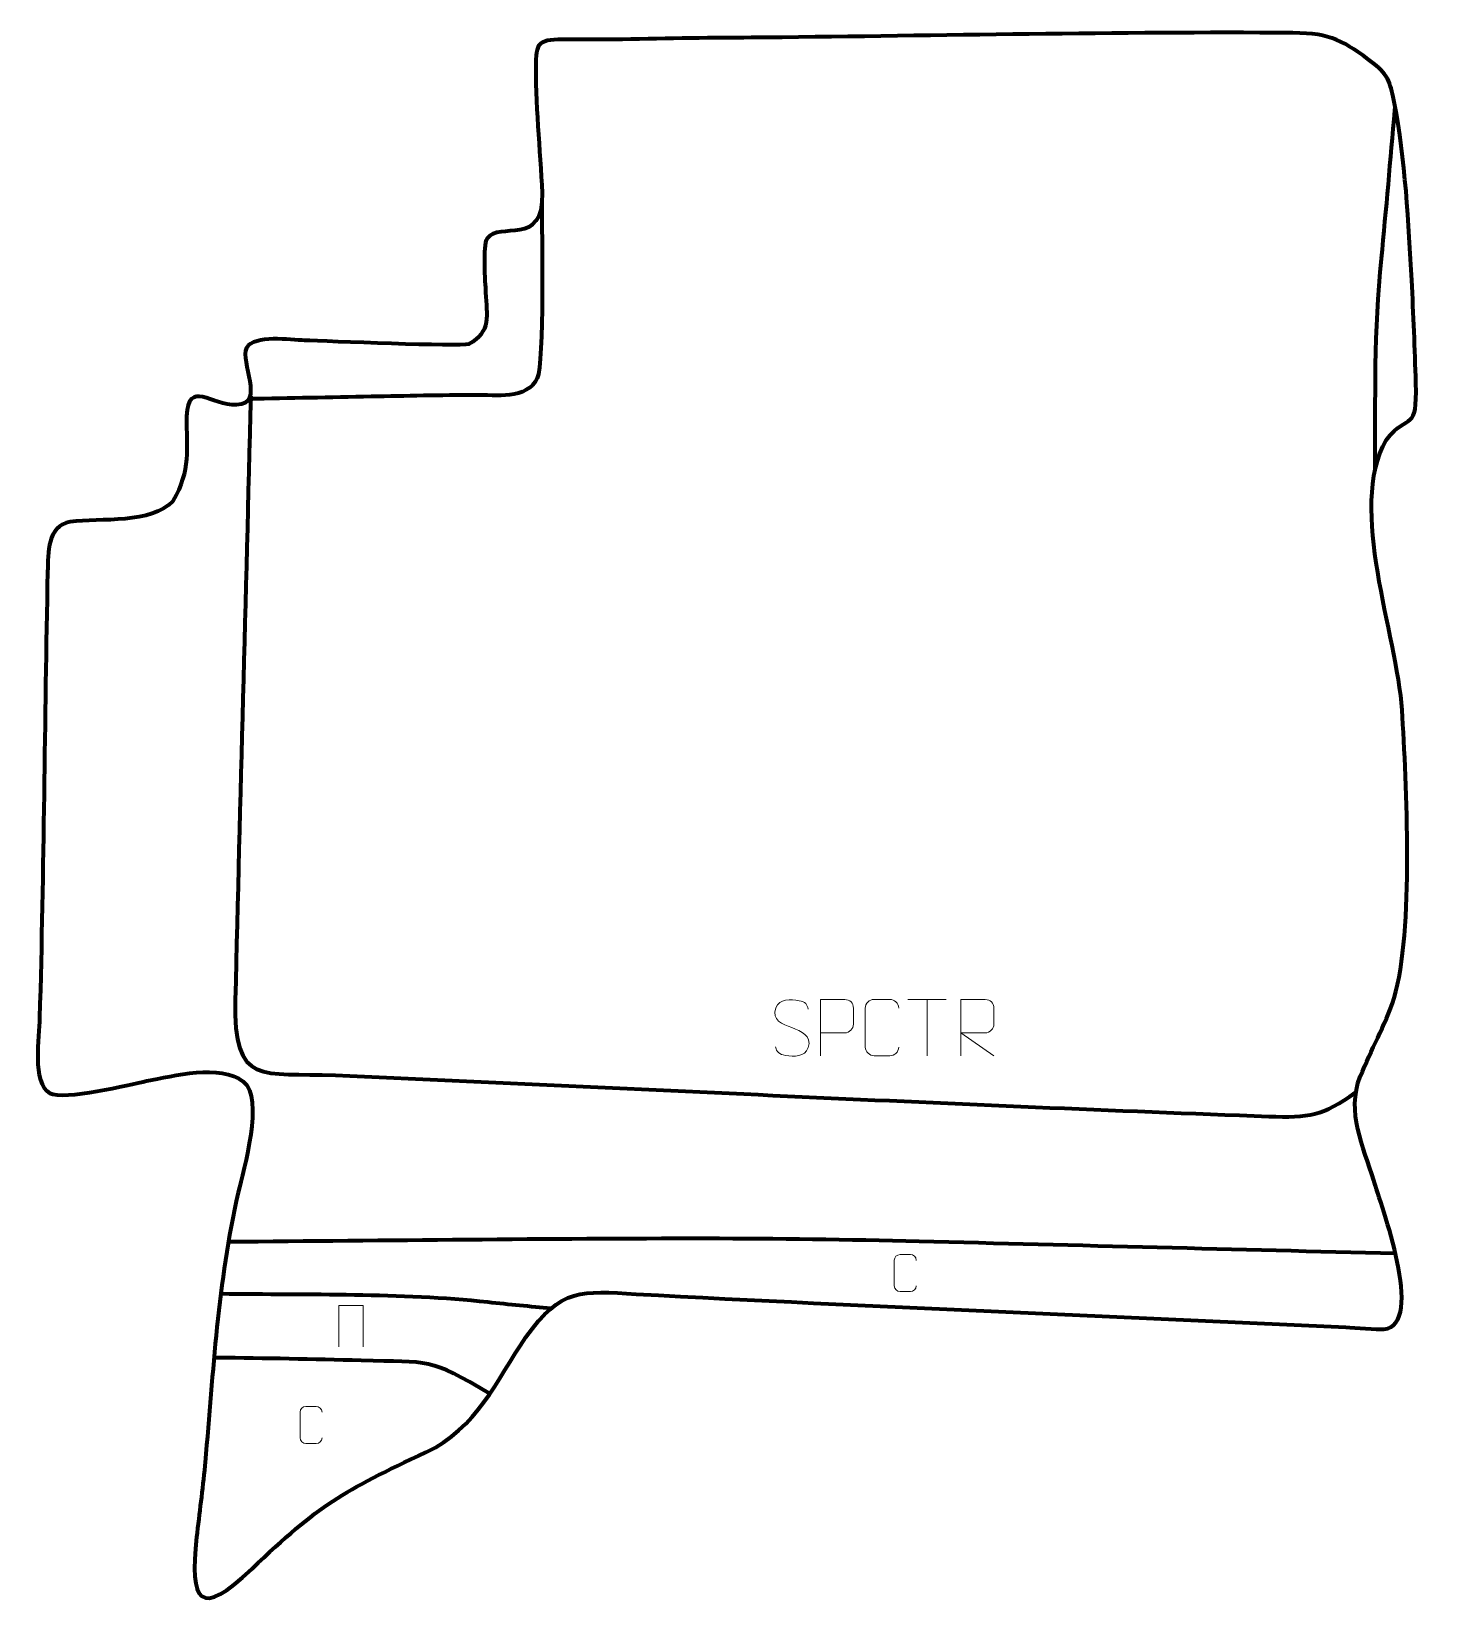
# Model space of a CAD drawing. Header units: millimetres. Extents: x -574 to 45, y 106 to 811.
import ezdxf

# ---------------------------------------------------------------- set-up
doc = ezdxf.new("R2010")
doc.units = ezdxf.units.MM
doc.header["$MEASUREMENT"] = 0
doc.layers.add('layer 2', color=7, linetype='Continuous')
doc.layers.add('layer 3', color=7, linetype='Continuous')

msp = doc.modelspace()

# ---------------------------------------------------------------- linework, layer by layer
at = {"layer": 'layer 2', "color": 142, "lineweight": 158}
for points, knots in [([(22.1078, 616.3111), (22.3493, 648.6842), (21.6969, 678.0511), (24.9637, 710.512), (24.9637, 710.512), (27.1639, 732.3733), (28.9495, 754.4557), (30.9094, 776.358), (30.9094, 776.358), (30.9094, 776.358), (31.0441, 777.8628), (31.0441, 777.8628)], [0, 0, 0, 0, 0.25, 0.25, 0.25, 0.25, 0.5, 0.5, 0.5, 0.5, 1, 1, 1, 1]), ([(-347.7358, 735.0242), (-347.8045, 722.7323), (-346.5876, 664.2562), (-349.8155, 657.3666), (-349.8155, 657.3666), (-354.2967, 647.802), (-368.4006, 649.9354), (-377.2178, 649.9041), (-377.2178, 649.9041), (-392.621, 649.8493), (-408.0667, 649.4933), (-423.4694, 649.1996), (-423.4694, 649.1996), (-441.5977, 648.8416), (-459.7265, 648.4925), (-477.8551, 648.1541)], [0, 0, 0, 0, 0.2, 0.2, 0.2, 0.2, 0.4, 0.4, 0.4, 0.4, 0.6, 0.6, 0.6, 0.6, 1, 1, 1, 1]), ([(-476.9576, 649.3947), (-479.2413, 560.0106), (-481.7007, 470.6209), (-483.8308, 381.2343), (-483.8308, 381.2343), (-484.7547, 342.4686), (-472.0289, 349.2484), (-439.3779, 347.8172), (-439.3779, 347.8172), (-301.3416, 341.7551), (-163.1487, 334.6058), (-25.0948, 329.5741), (-25.0948, 329.5741), (-7.1902, 328.9215), (-1.2392, 329.7016), (13.6434, 340.298)], [0, 0, 0, 0, 0.2, 0.2, 0.2, 0.2, 0.4, 0.4, 0.4, 0.4, 0.6, 0.6, 0.6, 0.6, 1, 1, 1, 1]), ([(-486.8603, 273.948), (-416.2535, 274.4785), (-345.3579, 275.4613), (-274.7815, 275.4146), (-274.7815, 275.4146), (-243.273, 275.3937), (-211.7889, 274.9616), (-180.2908, 274.1588), (-180.2908, 274.1588), (-109.8065, 272.3466), (-39.3216, 270.5516), (31.1628, 268.7456)], [0, 0, 0, 0, 0.25, 0.25, 0.25, 0.25, 0.5, 0.5, 0.5, 0.5, 1, 1, 1, 1]), ([(-490.2512, 250.8537), (-450.7304, 250.2879), (-411.0131, 251.3653), (-371.6611, 247.1498), (-371.6611, 247.1498), (-362.2969, 246.1467), (-352.9658, 245.2316), (-343.593, 244.3258)], [0, 0, 0, 0, 0.33333333, 0.33333333, 0.33333333, 0.33333333, 1, 1, 1, 1]), ([(-370.8573, 206.356), (-397.8849, 222.5662), (-397.2986, 220.2476), (-427.9744, 221.1112), (-427.9744, 221.1112), (-449.2419, 221.7553), (-470.5086, 222.1116), (-491.7835, 222.3816), (-491.7835, 222.3816), (-491.7835, 222.3816), (-493.2643, 222.4014), (-493.2643, 222.4014)], [0, 0, 0, 0, 0.25, 0.25, 0.25, 0.25, 0.5, 0.5, 0.5, 0.5, 1, 1, 1, 1])]:
    msp.add_open_spline(points, degree=3, knots=knots, dxfattribs=at)
at = {"layer": 'layer 2', "color": 250, "lineweight": 9}
for points, knots in [([(-236.7334, 368.9916), (-240.9817, 370.462), (-245.8898, 372.2578), (-243.8847, 377.7781), (-243.8847, 377.7781), (-242.3812, 381.918), (-237.1676, 381.5295), (-233.564, 380.9284), (-233.564, 380.9284), (-230.7034, 380.4512), (-229.8387, 379.238), (-229.5281, 377.1539)], [0, 0, 0, 0, 0.25, 0.25, 0.25, 0.25, 0.5, 0.5, 0.5, 0.5, 1, 1, 1, 1]), ([(-224.0655, 356.5148), (-224.0655, 356.5148), (-224.0655, 381.4684), (-224.0655, 381.4684), (-224.0655, 381.4684), (-220.4705, 381.4684), (-216.8752, 381.4684), (-213.2798, 381.4684), (-213.2798, 381.4684), (-210.9546, 381.4305), (-209.3972, 379.9404), (-209.4014, 377.5743), (-209.4014, 377.5743), (-209.4018, 375.5386), (-209.4018, 372.4793), (-209.4014, 370.4433), (-209.4014, 370.4433), (-209.4079, 368.5679), (-211.2201, 366.626), (-213.2297, 366.6069), (-213.2297, 366.6069), (-213.2297, 366.6069), (-224.0655, 366.6069), (-224.0655, 366.6069)], [0, 0, 0, 0, 0.14285714, 0.14285714, 0.14285714, 0.14285714, 0.28571429, 0.28571429, 0.28571429, 0.28571429, 0.42857143, 0.42857143, 0.42857143, 0.42857143, 0.57142857, 0.57142857, 0.57142857, 0.57142857, 0.71428571, 0.71428571, 0.71428571, 0.71428571, 1, 1, 1, 1]), ([(-189.3104, 360.3326), (-189.4502, 358.0092), (-191.1274, 356.5296), (-193.2751, 356.5188), (-193.2751, 356.5188), (-195.607, 356.5192), (-197.9389, 356.5192), (-200.2704, 356.5188), (-200.2704, 356.5188), (-202.1954, 356.4134), (-204.1675, 358.2979), (-204.1563, 360.3152), (-204.1563, 360.3152), (-204.1559, 366.0853), (-204.1559, 371.855), (-204.1563, 377.6243), (-204.1563, 377.6243), (-204.1521, 379.7624), (-202.4054, 381.4816), (-200.253, 381.4681), (-200.253, 381.4681), (-197.9273, 381.4681), (-195.6012, 381.4681), (-193.2751, 381.4681), (-193.2751, 381.4681), (-191.3285, 381.5036), (-189.3371, 380.0121), (-189.3104, 377.5745)], [0, 0, 0, 0, 0.125, 0.125, 0.125, 0.125, 0.25, 0.25, 0.25, 0.25, 0.375, 0.375, 0.375, 0.375, 0.5, 0.5, 0.5, 0.5, 0.625, 0.625, 0.625, 0.625, 0.75, 0.75, 0.75, 0.75, 1, 1, 1, 1]), ([(-161.7186, 356.5149), (-161.7186, 356.5149), (-161.7186, 381.4684), (-161.7186, 381.4684), (-161.7186, 381.4684), (-158.1238, 381.4684), (-154.5283, 381.4684), (-150.9331, 381.4684), (-150.9331, 381.4684), (-148.6078, 381.4307), (-147.0505, 379.9407), (-147.0546, 377.5743), (-147.0546, 377.5743), (-147.055, 375.5388), (-147.055, 372.4794), (-147.0546, 370.4434), (-147.0546, 370.4434), (-147.0611, 368.5679), (-148.8734, 366.6261), (-150.8829, 366.607), (-150.8829, 366.607), (-150.8829, 366.607), (-161.7186, 366.607), (-161.7186, 366.607), (-161.7186, 366.607), (-161.7186, 366.607), (-147.0639, 356.5149), (-147.0639, 356.5149)], [0, 0, 0, 0, 0.125, 0.125, 0.125, 0.125, 0.25, 0.25, 0.25, 0.25, 0.375, 0.375, 0.375, 0.375, 0.5, 0.5, 0.5, 0.5, 0.625, 0.625, 0.625, 0.625, 0.75, 0.75, 0.75, 0.75, 1, 1, 1, 1]), ([(-236.7334, 368.9915), (-232.7148, 367.3448), (-227.6853, 365.4565), (-229.5193, 360.0962), (-229.5193, 360.0962), (-230.9791, 355.8298), (-235.8899, 356.0865), (-239.616, 356.6412), (-239.616, 356.6412), (-242.366, 357.051), (-243.5869, 358.2645), (-243.9649, 360.3767)], [0, 0, 0, 0, 0.25, 0.25, 0.25, 0.25, 0.5, 0.5, 0.5, 0.5, 1, 1, 1, 1]), ([(-181.541, 254.2991), (-181.6328, 252.7738), (-182.7338, 251.8025), (-184.1438, 251.7954), (-184.1438, 251.7954), (-185.6746, 251.7956), (-187.2055, 251.7956), (-188.736, 251.7954), (-188.736, 251.7954), (-189.9998, 251.7262), (-191.2944, 252.9633), (-191.2871, 254.2877), (-191.2871, 254.2877), (-191.2868, 258.0756), (-191.2868, 261.8633), (-191.2871, 265.6507), (-191.2871, 265.6507), (-191.2843, 267.0544), (-190.1376, 268.183), (-188.7246, 268.1742), (-188.7246, 268.1742), (-187.1979, 268.1742), (-185.6708, 268.1742), (-184.1438, 268.1742), (-184.1438, 268.1742), (-182.8658, 268.1975), (-181.5585, 267.2183), (-181.541, 265.618)], [0, 0, 0, 0, 0.125, 0.125, 0.125, 0.125, 0.25, 0.25, 0.25, 0.25, 0.375, 0.375, 0.375, 0.375, 0.5, 0.5, 0.5, 0.5, 0.625, 0.625, 0.625, 0.625, 0.75, 0.75, 0.75, 0.75, 1, 1, 1, 1]), ([(-437.873, 227.2419), (-437.873, 227.2419), (-437.873, 245.6296), (-437.873, 245.6296), (-437.873, 245.6296), (-437.873, 245.6296), (-427.0805, 245.6296), (-427.0805, 245.6296), (-427.0805, 245.6296), (-427.0805, 245.6296), (-427.0805, 227.2419), (-427.0805, 227.2419)], [0, 0, 0, 0, 0.25, 0.25, 0.25, 0.25, 0.5, 0.5, 0.5, 0.5, 1, 1, 1, 1]), ([(-445.3307, 186.8303), (-445.4225, 185.305), (-446.5235, 184.3337), (-447.9335, 184.3266), (-447.9335, 184.3266), (-449.4643, 184.3268), (-450.9952, 184.3268), (-452.5257, 184.3266), (-452.5257, 184.3266), (-453.7895, 184.2574), (-455.0841, 185.4945), (-455.0768, 186.8189), (-455.0768, 186.8189), (-455.0765, 190.6068), (-455.0765, 194.3945), (-455.0768, 198.1819), (-455.0768, 198.1819), (-455.074, 199.5856), (-453.9273, 200.7142), (-452.5143, 200.7054), (-452.5143, 200.7054), (-450.9876, 200.7054), (-449.4605, 200.7054), (-447.9335, 200.7054), (-447.9335, 200.7054), (-446.6555, 200.7287), (-445.3482, 199.7495), (-445.3307, 198.1492)], [0, 0, 0, 0, 0.125, 0.125, 0.125, 0.125, 0.25, 0.25, 0.25, 0.25, 0.375, 0.375, 0.375, 0.375, 0.5, 0.5, 0.5, 0.5, 0.625, 0.625, 0.625, 0.625, 0.75, 0.75, 0.75, 0.75, 1, 1, 1, 1])]:
    msp.add_open_spline(points, degree=3, knots=knots, dxfattribs=at)
for points in [[(-185.227, 381.4449), (-185.227, 381.4449), (-168.2398, 381.4449), (-168.2398, 381.4449)], [(-176.7332, 356.5149), (-176.7332, 356.5149), (-176.7332, 381.4684), (-176.7332, 381.4684)]]:
    msp.add_open_spline(points, degree=3, dxfattribs=at)
at = {"layer": 'layer 3', "color": 242, "lineweight": 158}
msp.add_open_spline([(-248.3738, 808.6853), (-170.4785, 809.4725), (-92.2213, 811.2495), (-14.3579, 810.7735), (-14.3579, 810.7735), (3.0695, 810.486), (8.0008, 807.3606), (21.4922, 797.1162), (21.4922, 797.1162), (28.4412, 791.8395), (29.0277, 787.7592), (30.7465, 779.3495), (30.7465, 779.3495), (35.4997, 756.0931), (37.1187, 724.8981), (38.3936, 700.9553), (38.3936, 700.9553), (39.2045, 685.7252), (39.8282, 670.4599), (40.261, 655.2135), (40.261, 655.2135), (40.8912, 632.7679), (37.2606, 642.8772), (27.0773, 629.9095), (27.0773, 629.9095), (9.8816, 599.483), (31.8744, 543.8695), (34.144, 509.9297), (34.144, 509.9297), (36.0832, 478.074), (39.3915, 411.1845), (30.6423, 382.2499), (30.6423, 382.2499), (26.3694, 369.282), (20.4371, 359.4537), (15.584, 347.27), (15.584, 347.27), (9.236, 331.3333), (16.9952, 316.3734), (21.5182, 301.1073), (21.5182, 301.1073), (24.5945, 291.0026), (44.8506, 236.8493), (26.0881, 235.1019), (26.0881, 235.1019), (22.6827, 234.7848), (13.3976, 235.7777), (9.217, 235.9684), (9.217, 235.9684), (-95.7144, 240.753), (-200.9404, 245.023), (-305.8061, 250.6396), (-305.8061, 250.6396), (-330.022, 252.0372), (-339.1896, 253.5843), (-354.8184, 231.5042), (-354.8184, 231.5042), (-367.8491, 212.1374), (-376.7944, 190.9999), (-399.0282, 180.4647), (-399.0282, 180.4647), (-436.4796, 162.9017), (-446.3551, 157.3595), (-476.4025, 128.5951), (-476.4025, 128.5951), (-499.7616, 106.2334), (-504.1075, 113.8747), (-500.9737, 142.6831), (-500.9737, 142.6831), (-499.8235, 153.2564), (-498.3981, 163.7941), (-497.3523, 174.3822), (-497.3523, 174.3822), (-497.3523, 174.3822), (-497.2021, 175.9033), (-497.2021, 175.9033), (-497.2021, 175.9033), (-493.5355, 216.9508), (-491.7303, 255.2174), (-482.5489, 295.7346), (-482.5489, 295.7346), (-480.1314, 306.1046), (-470.9213, 337.6775), (-480.2721, 345.0128), (-480.2721, 345.0128), (-490.428, 352.9797), (-511.4131, 347.5965), (-523.0599, 345.2801), (-523.0599, 345.2801), (-530.8252, 343.7197), (-559.9837, 336.5053), (-566.1636, 339.9216), (-566.1636, 339.9216), (-574.1716, 344.3486), (-570.9459, 364.9695), (-570.6979, 373.3188), (-570.6979, 373.3188), (-568.7966, 439.3686), (-568.4984, 505.3181), (-567.1392, 571.3437), (-567.1392, 571.3437), (-566.96, 580.0508), (-567.3846, 591.4443), (-557.1155, 593.6106), (-557.1155, 593.6106), (-543.6011, 595.3278), (-520.9385, 592.4857), (-511.515, 602.8282), (-511.515, 602.8282), (-503.4927, 616.8397), (-505.5989, 625.7357), (-505.4749, 640.5316), (-505.4749, 640.5316), (-504.7337, 656.8727), (-494.3018, 645.2562), (-483.2722, 645.5251), (-483.2722, 645.5251), (-470.2896, 645.8416), (-482.0696, 664.919), (-478.7955, 670.8585), (-478.7955, 670.8585), (-475.5312, 676.7803), (-459.3183, 674.3851), (-453.0335, 674.1658), (-453.0335, 674.1658), (-443.4468, 673.8296), (-383.964, 671.3064), (-380.0938, 672.5216), (-380.0938, 672.5216), (-370.1084, 678.0353), (-372.2909, 685.2646), (-372.7084, 695.4218), (-372.7084, 695.4218), (-372.8912, 699.8709), (-374.1856, 716.2892), (-372.0597, 719.3641), (-372.0597, 719.3641), (-366.6322, 727.2147), (-346.8215, 715.1587), (-347.6177, 739.577), (-347.6177, 739.577), (-348.3958, 758.7974), (-350.9044, 780.0096), (-350.3658, 798.9666), (-350.3658, 798.9666), (-350.2266, 803.8659), (-349.3223, 805.4301), (-347.4864, 806.5083), (-347.4864, 806.5083), (-344.9576, 807.9934), (-340.6997, 807.8458), (-334.5914, 807.7841), (-334.5914, 807.7841), (-314.5531, 807.5817), (-294.2138, 808.3148), (-274.1317, 808.488), (-274.1317, 808.488), (-265.5473, 808.5568), (-256.9573, 808.5918), (-248.3738, 808.6853)], degree=3, knots=[0, 0, 0, 0, 0.02439024, 0.02439024, 0.02439024, 0.02439024, 0.04878049, 0.04878049, 0.04878049, 0.04878049, 0.07317073, 0.07317073, 0.07317073, 0.07317073, 0.09756098, 0.09756098, 0.09756098, 0.09756098, 0.12195122, 0.12195122, 0.12195122, 0.12195122, 0.14634146, 0.14634146, 0.14634146, 0.14634146, 0.17073171, 0.17073171, 0.17073171, 0.17073171, 0.19512195, 0.19512195, 0.19512195, 0.19512195, 0.2195122, 0.2195122, 0.2195122, 0.2195122, 0.24390244, 0.24390244, 0.24390244, 0.24390244, 0.26829268, 0.26829268, 0.26829268, 0.26829268, 0.29268293, 0.29268293, 0.29268293, 0.29268293, 0.31707317, 0.31707317, 0.31707317, 0.31707317, 0.34146341, 0.34146341, 0.34146341, 0.34146341, 0.36585366, 0.36585366, 0.36585366, 0.36585366, 0.3902439, 0.3902439, 0.3902439, 0.3902439, 0.41463415, 0.41463415, 0.41463415, 0.41463415, 0.43902439, 0.43902439, 0.43902439, 0.43902439, 0.46341463, 0.46341463, 0.46341463, 0.46341463, 0.48780488, 0.48780488, 0.48780488, 0.48780488, 0.51219512, 0.51219512, 0.51219512, 0.51219512, 0.53658537, 0.53658537, 0.53658537, 0.53658537, 0.56097561, 0.56097561, 0.56097561, 0.56097561, 0.58536585, 0.58536585, 0.58536585, 0.58536585, 0.6097561, 0.6097561, 0.6097561, 0.6097561, 0.63414634, 0.63414634, 0.63414634, 0.63414634, 0.65853659, 0.65853659, 0.65853659, 0.65853659, 0.68292683, 0.68292683, 0.68292683, 0.68292683, 0.70731707, 0.70731707, 0.70731707, 0.70731707, 0.73170732, 0.73170732, 0.73170732, 0.73170732, 0.75609756, 0.75609756, 0.75609756, 0.75609756, 0.7804878, 0.7804878, 0.7804878, 0.7804878, 0.80487805, 0.80487805, 0.80487805, 0.80487805, 0.82926829, 0.82926829, 0.82926829, 0.82926829, 0.85365854, 0.85365854, 0.85365854, 0.85365854, 0.87804878, 0.87804878, 0.87804878, 0.87804878, 0.90243902, 0.90243902, 0.90243902, 0.90243902, 0.92682927, 0.92682927, 0.92682927, 0.92682927, 0.95121951, 0.95121951, 0.95121951, 0.95121951, 1, 1, 1, 1], dxfattribs=at)

doc.saveas('drawing.dxf')
